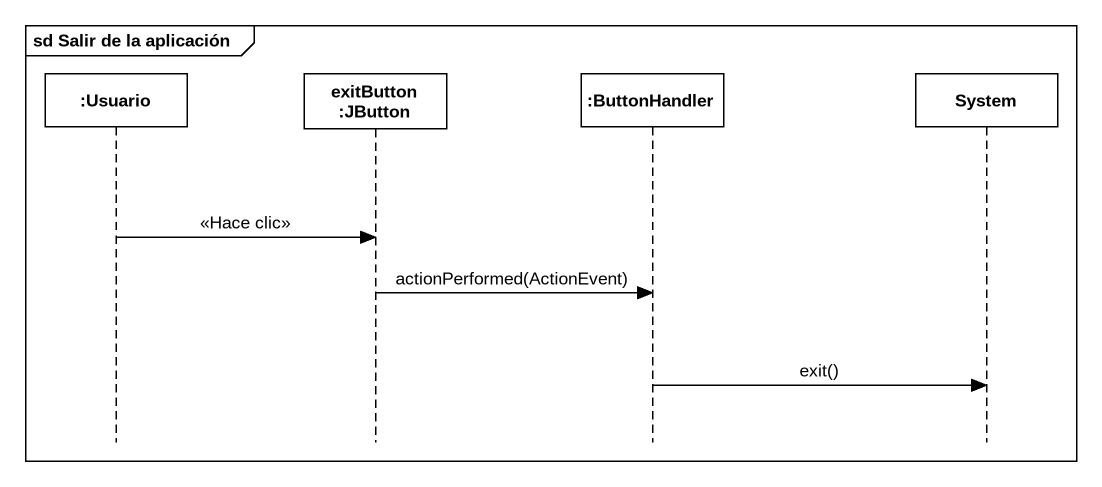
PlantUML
@startuml
mainframe sd Salir de la aplicación
hide footbox
participant ":Usuario" as Usuario
participant "exitButton :JButton" as exitButton_JButton
participant ":ButtonHandler" as ButtonHandler
participant System

Usuario -> exitButton_JButton : <<Hace clic>>
exitButton_JButton -> ButtonHandler : actionPerformed(ActionEvent)
ButtonHandler -> System : exit()
@enduml
